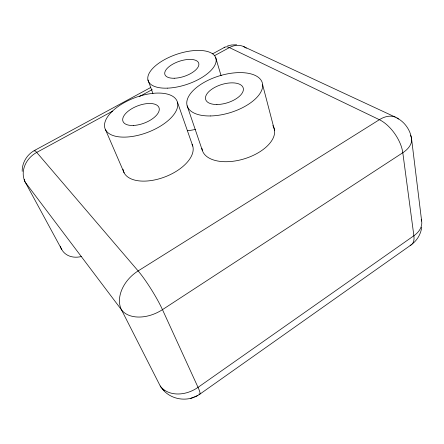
<?xml version="1.0" encoding="UTF-8"?>
<svg xmlns="http://www.w3.org/2000/svg" width="444" height="444" viewBox="0 0 444 444"><rect width="100%" height="100%" fill="white"/><g stroke="black" fill="none" stroke-linecap="round" stroke-linejoin="round"><path stroke-width="0.67" d="M22.2 171.401C21.956 162.837 26.962 154.656 34.393 150.522L150.516 87.601M421.728 227.273C420.868 233.799 417.427 240.01 412.176 244.022M411.249 244.822L199.828 394.167C188.378 402.436 171.112 400.155 162.387 389.011M212.643 53.813L224.825 47.192M112.704 111.078L36.724 152.414A23.626 20.324 -34.3 0 0 25.386 182.429L61.733 249.467A22.017 17.471 -36.9 0 0 81.263 256.56M139.449 96.526L152.214 89.583M214.213 55.85L229.409 47.58A21.534 17.022 -63.7 0 1 246.303 48.191M190.448 398.479L193.839 397.108M194.522 396.819L197.713 395.526M227.5 45.982L231.396 45.011L236.613 44.755M243.262 46.409L395.277 117.099M396.958 117.954C404.656 122.067 410.145 129.726 411.51 138.345L421.645 221.04M164.558 390.781A28.921 18.759 -41.8 0 1 160.223 385.98L121.49 309.834L25.386 182.429A23.737 11.55 -25.6 0 1 24.242 179.404M105.561 129.842L124.142 172.86M147.941 79.953L152.925 93.423M177.417 102.114A38.561 18.465 -20.8 0 1 127.35 137.007A38.561 18.465 -20.8 0 1 118.62 106.144A38.561 18.465 -20.8 0 1 177.417 102.114L192.768 146.07M187.163 105.861L202.325 150.338M215.606 57.343L221.095 75.73M262.654 84.81L274.62 130.719M160.223 385.98A28.694 21.85 -29.6 0 0 198.035 387.362L413.88 235.747A26.279 17.216 -6.1 0 0 421.217 219.303M61.733 249.467A22.039 12.587 -27.1 0 1 60.423 246.192M410.345 135.17A28.671 16.245 -8.9 0 1 402.802 152.73L413.88 235.747A26.007 11.749 52.8 0 1 410.156 245.399M198.906 394A28.993 3.33 57.6 0 0 198.035 387.362L162.465 309.646A31.43 4.124 58.2 0 0 138.128 270.929L36.724 152.414A23.443 2.276 59.6 0 0 34.216 151.132M398.473 119.064A28.133 18.099 -59.7 0 0 379.376 119.697L229.409 47.58A21.417 8.336 61.9 0 0 224.12 47.675M195.527 129.354A34.26 17.039 -18.6 0 1 187.412 130.73M192.063 144.278A36.891 19.669 -21.1 0 1 163.747 177.35A36.891 19.669 -21.1 0 1 123.005 169.214M272.832 125.569A37.557 20.374 -16.9 0 1 245.21 158.547A37.557 20.374 -16.9 0 1 201.903 148.346M402.802 152.73L162.465 309.646A31.618 21.068 -26.7 0 1 121.49 309.834A31.729 22.949 -41.4 0 1 138.128 270.929L379.376 119.697A27.9 14.247 55.6 0 1 402.802 152.73M167.416 88.145A35.703 15.895 -18.6 0 0 216.067 58.869A35.703 15.895 -18.6 0 0 162.448 60.828A35.703 15.895 -18.6 0 0 167.416 88.145M174.198 78.244A17.838 7.937 -18.6 0 0 198.857 63.775A17.838 7.937 -18.6 0 0 172.339 64.419A17.838 7.937 -18.6 0 0 174.198 78.244M133.716 125.447A19.27 9.219 -20.8 0 0 159.168 108.197A19.27 9.219 -20.8 0 0 130.07 109.785A19.27 9.219 -20.8 0 0 133.716 125.447M210.473 115.951A39.294 19.159 -17.2 0 0 262.315 82.867A39.294 19.159 -17.2 0 0 201.36 84.038A39.294 19.159 -17.2 0 0 210.473 115.951M216.916 104.507A19.63 9.563 -17.2 0 0 243.273 88.19A19.63 9.563 -17.2 0 0 213.109 88.35A19.63 9.563 -17.2 0 0 216.916 104.507"/></g></svg>
